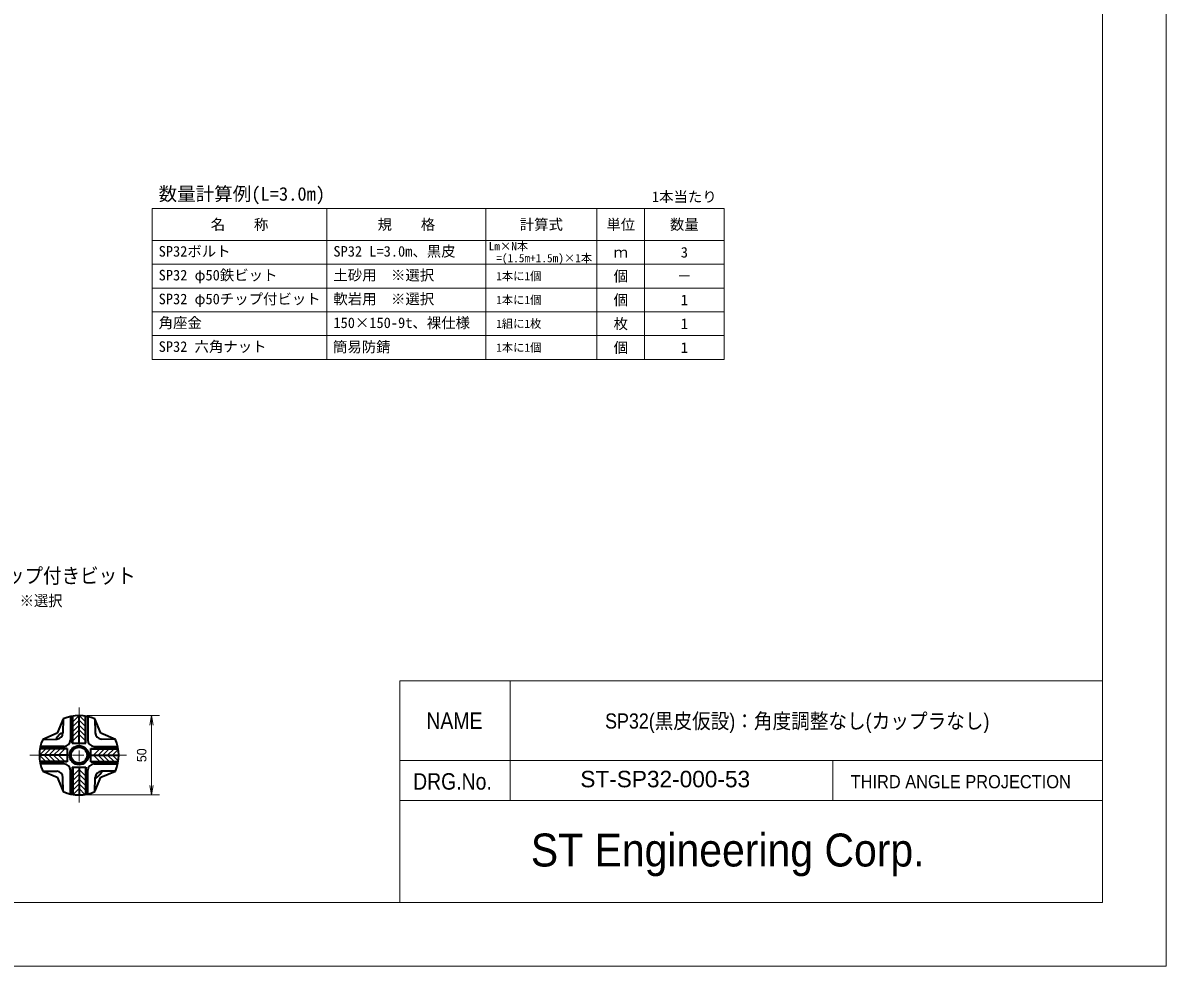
# Model space of a CAD drawing. Units: millimetres at full size, sheet at 1:2; details may follow other scales. Extents: x 1845 to 3525, y 0 to 1188.
# Drawn here: x 2805 to 3525, y 0 to 594 of the extents above; entities that cross this region are included whole.
import ezdxf
from ezdxf.enums import TextEntityAlignment as Align

# ---------------------------------------------------------------- set-up
doc = ezdxf.new("R2010")
doc.units = ezdxf.units.MM
doc.header["$LTSCALE"] = 2
doc.linetypes.add('CHAIN', pattern=[18.5, 12, -1.5, 3.5, -1.5])
for name, color, linetype, lineweight in [('1外形線', 7, 'Continuous', 35), ('2細い実線', 3, 'Continuous', 20), ('4中心線', 1, 'CHAIN', 13), ('6寸法線', 4, 'Continuous', 13), ('7 枠・タイトル', 7, 'Continuous', 13), ('8 数量表', 7, 'Continuous', 13)]:
    doc.layers.add(name, color=color, linetype=linetype, lineweight=lineweight)
doc.styles.add('ＭＳ ゴシック', font='')
doc.styles.add('ＭＳ Ｐゴシック', font='')
doc.styles.get('ＭＳ ゴシック').set_extended_font_data('MS Gothic')
doc.styles.get('ＭＳ Ｐゴシック').set_extended_font_data('MS PGothic')

# ---------------------------------------------------------------- blocks, each defined once
blk = doc.blocks.new('open_arrow')
at = {"color": 0, "linetype": 'Continuous', "lineweight": -2}
blk.add_lwpolyline([(7.5, 1.25), (0, 0), (7.5, -1.25)], dxfattribs=at)

msp = doc.modelspace()

# ---------------------------------------------------------------- linework, layer by layer
at = {"layer": '1外形線'}
for p, q in [((2830.673, 155.733), (2826.884, 146.608)), ((2830.673, 155.733), (2830.53, 146.897)), ((2835.173, 157.207), (2835.173, 142.32)), ((2836.423, 140.32), (2836.423, 157.456)), ((2836.673, 140.32), (2836.673, 157.498)), ((2840.673, 140.32), (2840.673, 157.82)), ((2844.673, 140.32), (2844.673, 157.498)), ((2844.923, 140.32), (2844.923, 157.456)), ((2846.173, 157.207), (2846.173, 142.32)), ((2854.461, 146.608), (2850.673, 155.733)), ((2850.673, 155.733), (2850.815, 146.897)), ((2826.884, 146.608), (2817.76, 142.82)), ((2863.586, 142.82), (2854.461, 146.608)), ((2833.173, 136.82), (2815.995, 136.82)), ((2833.173, 137.07), (2816.037, 137.07)), ((2831.173, 138.32), (2816.285, 138.32)), ((2817.76, 142.82), (2826.595, 142.963)), ((2833.173, 137.07), (2833.173, 128.57)), ((2836.423, 140.32), (2844.923, 140.32)), ((2848.173, 137.07), (2865.309, 137.07)), ((2848.173, 128.57), (2848.173, 137.07)), ((2848.173, 136.82), (2865.351, 136.82)), ((2850.173, 138.32), (2865.06, 138.32)), ((2863.586, 142.82), (2854.75, 142.962)), ((2833.173, 132.82), (2815.673, 132.82)), ((2848.173, 132.82), (2865.673, 132.82)), ((2833.173, 128.82), (2815.995, 128.82)), ((2833.173, 128.57), (2816.037, 128.57)), ((2831.173, 127.32), (2816.285, 127.32)), ((2817.76, 122.82), (2826.884, 119.031)), ((2817.76, 122.82), (2826.595, 122.677)), ((2835.173, 108.432), (2835.173, 123.32)), ((2836.423, 125.32), (2836.423, 108.184)), ((2836.423, 125.32), (2844.923, 125.32)), ((2836.673, 125.32), (2836.673, 108.142)), ((2840.673, 125.32), (2840.673, 107.82)), ((2844.673, 125.32), (2844.673, 108.142)), ((2844.923, 125.32), (2844.923, 108.184)), ((2846.173, 108.432), (2846.173, 123.32)), ((2848.173, 128.82), (2865.351, 128.82)), ((2848.173, 128.57), (2865.309, 128.57)), ((2850.173, 127.32), (2865.06, 127.32)), ((2854.461, 119.031), (2863.586, 122.82)), ((2863.586, 122.82), (2854.75, 122.677)), ((2826.884, 119.031), (2830.673, 109.907)), ((2830.673, 109.907), (2830.53, 118.742)), ((2850.673, 109.907), (2854.461, 119.031)), ((2850.673, 109.907), (2850.815, 118.742))]:
    msp.add_line(p, q, dxfattribs=at)
for radius in [6, 5]:
    msp.add_circle((2840.673, 132.82), radius, dxfattribs=at)
for centre, radius, start, end in [((2840.673, 132.82), 25, 66.42182, 113.57818), ((2826.531, 146.962), 4, 270.92545, 359.0752), ((2854.815, 146.962), 4, 180.92523, 269.0752), ((2840.673, 132.82), 25, 156.42178, 203.57818), ((2831.173, 142.32), 4, 270, 0), ((2850.173, 142.32), 4, 180, 270), ((2840.673, 132.82), 25, 336.42182, 23.57818), ((2826.531, 118.678), 4, 0.92524, 89.07542), ((2831.173, 123.32), 4, 0, 90), ((2850.173, 123.32), 4, 90, 180), ((2854.815, 118.678), 4, 90.92523, 179.0752), ((2840.673, 132.82), 25, 246.42174, 293.57818)]:
    msp.add_arc(centre, radius, start, end, dxfattribs=at)
for centre, start_param, end_param in [((2828.975, 144.517), 0.6931551, 2.4483994), ((2852.37, 121.122), 3.8347859, 5.5900302)]:
    msp.add_ellipse(centre, major_axis=(2.828, 2.828), ratio=0.339736, start_param=start_param, end_param=end_param, dxfattribs=at)
at = {"layer": '2細い実線'}
for p, q in [((2836.673, 153.82), (2840.673, 157.82)), ((2836.673, 150.82), (2840.673, 154.82)), ((2836.673, 147.82), (2840.673, 151.82)), ((2844.673, 153.82), (2840.673, 157.82)), ((2844.673, 150.82), (2840.673, 154.82)), ((2844.673, 147.82), (2840.673, 151.82)), ((2836.673, 144.82), (2840.673, 148.82)), ((2836.673, 141.82), (2840.673, 145.82)), ((2844.673, 144.82), (2840.673, 148.82)), ((2844.673, 141.82), (2840.673, 145.82)), ((2819.673, 136.82), (2815.673, 132.82)), ((2822.673, 136.82), (2818.673, 132.82)), ((2825.673, 136.82), (2821.673, 132.82)), ((2828.673, 136.82), (2824.673, 132.82)), ((2831.673, 136.82), (2827.673, 132.82)), ((2853.673, 136.82), (2849.673, 132.82)), ((2856.673, 136.82), (2852.673, 132.82)), ((2859.673, 136.82), (2855.673, 132.82)), ((2862.673, 136.82), (2858.673, 132.82)), ((2819.673, 128.82), (2815.673, 132.82)), ((2822.673, 128.82), (2818.673, 132.82)), ((2825.673, 128.82), (2821.673, 132.82)), ((2828.673, 128.82), (2824.673, 132.82)), ((2831.673, 128.82), (2827.673, 132.82)), ((2853.673, 128.82), (2849.673, 132.82)), ((2856.673, 128.82), (2852.673, 132.82)), ((2859.673, 128.82), (2855.673, 132.82)), ((2862.673, 128.82), (2858.673, 132.82)), ((2865.394, 136.541), (2861.673, 132.82)), ((2865.394, 129.098), (2861.673, 132.82)), ((2836.673, 119.82), (2840.673, 123.82)), ((2844.673, 119.82), (2840.673, 123.82)), ((2836.673, 116.82), (2840.673, 120.82)), ((2836.673, 113.82), (2840.673, 117.82)), ((2844.673, 116.82), (2840.673, 120.82)), ((2844.673, 113.82), (2840.673, 117.82)), ((2836.673, 110.82), (2840.673, 114.82)), ((2836.951, 108.098), (2840.673, 111.82)), ((2844.673, 110.82), (2840.673, 114.82)), ((2844.394, 108.098), (2840.673, 111.82))]:
    msp.add_line(p, q, dxfattribs=at)
at = {"layer": '4中心線'}
for p, q in [((2840.673, 162.775), (2840.673, 103.09)), ((2809.591, 132.82), (2872.129, 132.82))]:
    msp.add_line(p, q, dxfattribs=at)
at = {"layer": '6寸法線'}
for p, q in [((2845.76, 157.801), (2891.36, 157.801)), ((2886.28, 157.801), (2886.28, 107.82)), ((2845.753, 107.82), (2891.36, 107.82))]:
    msp.add_line(p, q, dxfattribs=at)
at = {"layer": '7 枠・タイトル'}
for p, q in [((3525.001, 1188), (3525.001, 0)), ((3485.001, 1148), (3485.001, 40)), ((3042.683, 179.696), (3485.001, 179.696)), ((3042.683, 179.696), (3042.683, 40)), ((3112.053, 179.696), (3112.053, 104.244)), ((3042.683, 129.394), (3485.001, 129.394)), ((3315.131, 129.394), (3315.131, 104.244)), ((3042.683, 104.244), (3485.001, 104.244)), ((1885.001, 40), (3485.001, 40)), ((1845.001, 0), (3525.001, 0))]:
    msp.add_line(p, q, dxfattribs=at)
at = {"layer": '8 数量表'}
for p, q in [((2886.703, 477.023), (3246.703, 477.023)), ((2886.703, 477.023), (2886.703, 382.023)), ((2996.703, 477.023), (2996.703, 382.023)), ((3096.703, 477.023), (3096.703, 382.023)), ((3166.703, 477.023), (3166.703, 382.023)), ((3196.703, 477.023), (3196.703, 382.023)), ((3246.703, 477.023), (3246.703, 382.023)), ((2886.703, 457.023), (3246.703, 457.023)), ((2886.703, 442.023), (3246.703, 442.023)), ((2886.703, 427.023), (3246.703, 427.023)), ((2886.703, 427.023), (3246.703, 427.023)), ((2886.703, 412.023), (3246.703, 412.023)), ((2886.703, 397.023), (3246.703, 397.023)), ((2886.703, 382.023), (3246.703, 382.023))]:
    msp.add_line(p, q, dxfattribs=at)

# ---------------------------------------------------------------- block references
at = {"layer": '6寸法線', "xscale": 0.8, "yscale": 0.8}
for p, rotation in [((2886.28, 157.801), 270), ((2886.28, 107.82), 90)]:
    msp.add_blockref('open_arrow', p, dxfattribs=dict(at, rotation=rotation))

# ---------------------------------------------------------------- texts
at = {"layer": '6寸法線', "style": 'ＭＳ Ｐゴシック'}
msp.add_text('50', height=5.938, rotation=90, dxfattribs=at).set_placement((2880.08, 132.81), align=Align.MIDDLE_CENTER)
at = {"layer": '7 枠・タイトル', "style": 'ＭＳ Ｐゴシック'}
for s, height, width, p in [('3.SP32 φ50チップ付きビット', 9.501, 0.9, (2799.892, 245.879)), ('(軟岩用)\u3000※選択', 6.928, 0.95, (2795.928, 230.12)), ('SP32(黒皮仮設)：角度調整なし(カップラなし)', 9.556, 0.9, (3292.784, 154.362))]:
    msp.add_text(s, height=height, dxfattribs=dict(at, width=width)).set_placement(p, align=Align.MIDDLE_CENTER)
for s, height, width, p in [('NAME', 10.37, 0.9, (3059.305, 146.302)), ('ST-SP32-000-53', 10.37, 1.05, (3156.223, 109.507)), ('DRG.No.', 10.37, 0.9, (3050.967, 108.035)), ('THIRD ANGLE PROJECTION', 8.297, 0.95, (3326.383, 109.523)), ('ST Engineering Corp.', 20.74, 0.95, (3125.077, 56.531))]:
    msp.add_text(s, height=height, dxfattribs=dict(at, width=width)).set_placement(p, align=Align.BOTTOM_LEFT)
at = {"layer": '8 数量表', "style": 'ＭＳ ゴシック'}
for s, height, p in [('数量計算例(L=3.0m)', 8.545, (2890.775, 479.46)), ('SP32ボルト', 6.646, (2890.775, 444.824)), ('SP32 L=3.0m、黒皮', 6.646, (3000.775, 444.824)), ('SP32 φ50鉄ビット', 6.646, (2890.775, 429.824)), ('土砂用\u3000※選択', 6.646, (3000.775, 429.824)), ('SP32 φ50チップ付ビット', 6.646, (2890.775, 414.824)), ('軟岩用\u3000※選択', 6.646, (3000.775, 414.824)), ('角座金', 6.646, (2890.775, 399.824)), ('150×150-9t、裸仕様', 6.646, (3000.775, 399.824)), ('SP32 六角ナット', 6.646, (2890.775, 384.824)), ('簡易防錆', 6.646, (3000.484, 384.626))]:
    msp.add_text(s, height=height, dxfattribs=at).set_placement(p, align=Align.BOTTOM_LEFT)
for s, height, p in [('1本当たり', 6.646, (3221.703, 484.523)), ('名\u3000  称', 6.646, (2941.703, 467.023)), ('規\u3000\u3000格', 6.646, (3046.703, 467.023)), ('計算式', 6.646, (3131.703, 467.023)), ('単位', 6.646, (3181.703, 467.023)), ('数量', 6.646, (3221.703, 467.023)), (' =(1.5m+1.5m)×1本', 5.222, (3131.703, 445.852)), ('ｍ', 6.646, (3181.703, 449.523)), ('3', 6.646, (3221.703, 449.523)), ('個', 6.646, (3181.703, 434.523)), ('－', 6.646, (3221.703, 434.523)), ('個', 6.646, (3181.703, 419.523)), ('1', 6.646, (3221.703, 419.523)), ('枚', 6.646, (3181.703, 404.523)), ('1', 6.646, (3221.703, 404.523)), ('個', 6.646, (3181.703, 389.523)), ('1', 6.646, (3221.703, 389.523))]:
    msp.add_text(s, height=height, dxfattribs=at).set_placement(p, align=Align.MIDDLE_CENTER)
for s, p in [('Lm×N本', (3123.416, 453.352)), ('1本に1個', (3131.703, 434.523)), ('1本に1個', (3131.703, 419.523)), ('1組に1枚', (3131.703, 404.523)), ('1本に1個', (3131.703, 389.523))]:
    msp.add_text(s, height=5.222, dxfattribs=at).set_placement(p, align=Align.MIDDLE_RIGHT)

doc.saveas('drawing.dxf')
